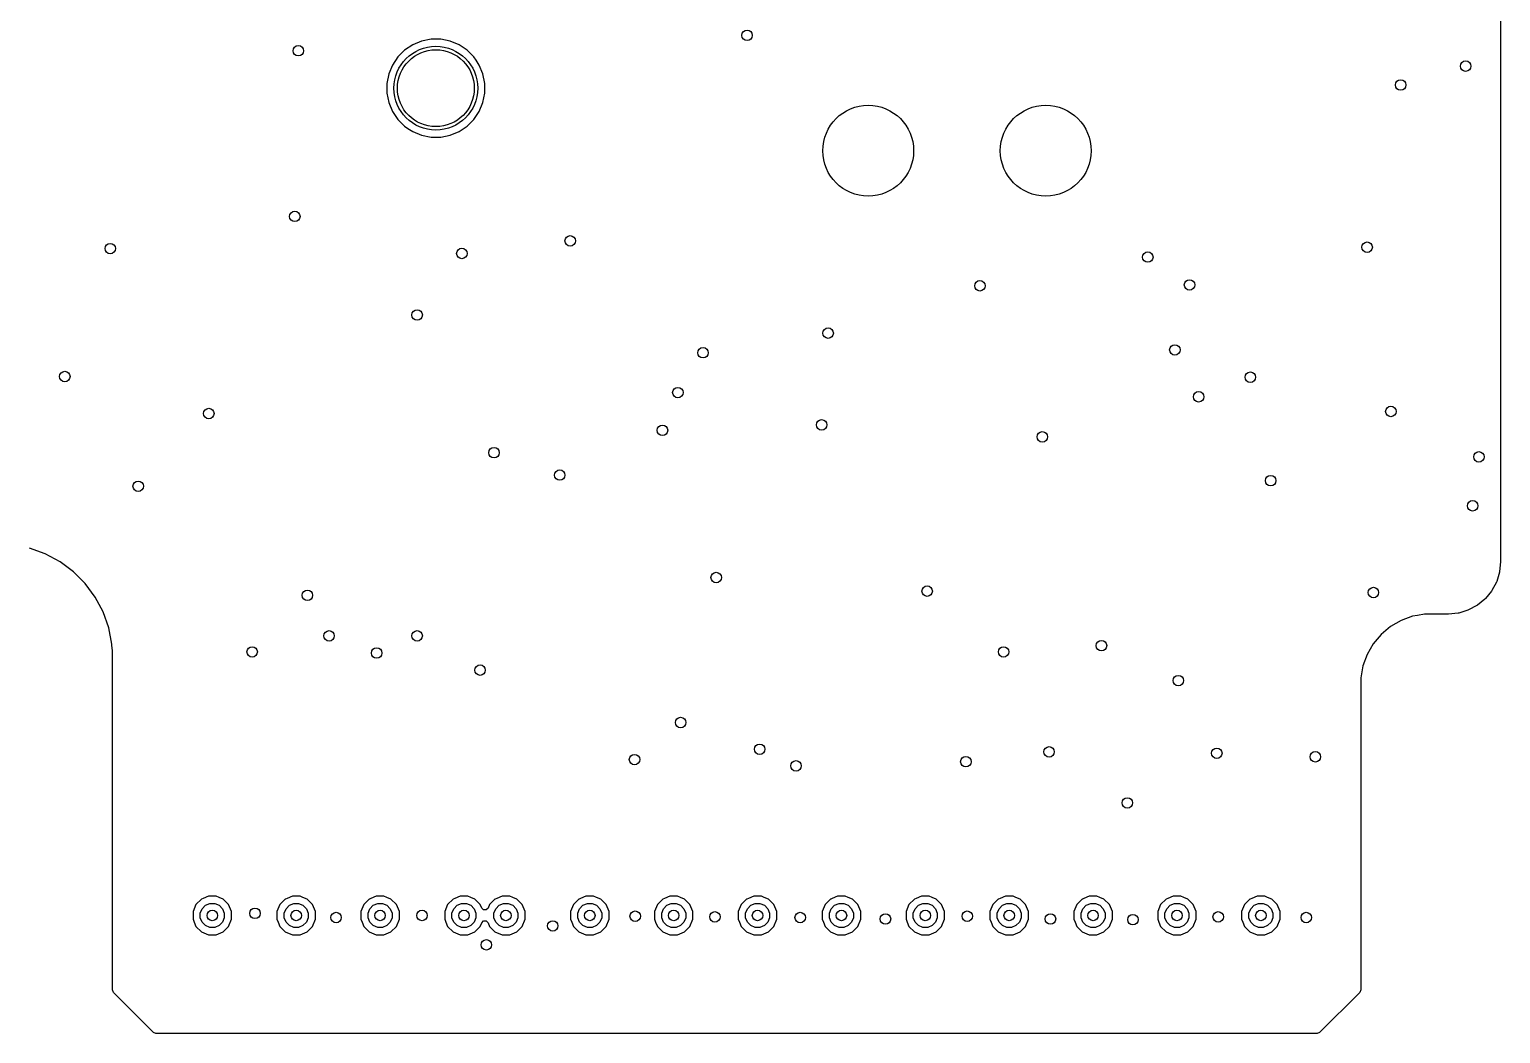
# Model space of a CAD drawing. Extents: x 114.9 to 199.6, y -137.1 to -76.7.
# Drawn here: x 178.53 to 199.58, y -137.15 to -122.78 of the extents above; entities that cross this region are included whole.
import ezdxf

# ---------------------------------------------------------------- set-up
doc = ezdxf.new("R2010")
doc.units = 0
doc.layers.add('BLACK', color=7, linetype='CONTINUOUS')

msp = doc.modelspace()

# ---------------------------------------------------------------- linework, layer by layer
at = {"layer": 'BLACK', "linetype": 'CONTINUOUS'}
for p, q in [((199.5795, -77.402406), (199.5795, -130.397593)), ((183.90146, -123.081883), (183.803883, -123.17946)), ((184.016192, -123.005223), (183.90146, -123.081883)), ((184.14367, -122.95242), (184.016192, -123.005223)), ((184.143681, -122.952417), (184.14367, -122.95242)), ((184.279001, -122.9255), (184.143681, -122.952417)), ((184.279007, -122.9255), (184.279001, -122.9255)), ((184.416993, -122.9255), (184.279007, -122.9255)), ((184.416998, -122.9255), (184.416993, -122.9255)), ((184.552318, -122.952417), (184.416998, -122.9255)), ((184.552329, -122.95242), (184.552318, -122.952417)), ((184.679807, -123.005223), (184.552329, -122.95242)), ((184.679808, -123.005223), (184.679807, -123.005223)), ((184.679811, -123.005225), (184.679808, -123.005223)), ((184.726074, -123.036137), (184.679811, -123.005225)), ((184.794539, -123.081883), (184.726074, -123.036137)), ((184.892116, -123.17946), (184.794539, -123.081883)), ((183.727223, -123.294192), (183.67442, -123.42167)), ((183.803883, -123.17946), (183.727223, -123.294192)), ((184.922613, -123.225102), (184.892116, -123.17946)), ((184.968775, -123.294189), (184.922613, -123.225102)), ((185.02158, -123.421672), (184.968775, -123.294189)), ((183.674417, -123.421681), (183.6475, -123.557001)), ((183.67442, -123.42167), (183.674417, -123.421681)), ((185.0485, -123.557007), (185.02158, -123.421672)), ((183.6475, -123.557001), (183.6475, -123.694998)), ((183.6475, -123.694998), (183.674417, -123.830318)), ((185.02158, -123.830328), (185.0485, -123.694993)), ((185.0485, -123.694993), (185.0485, -123.557007)), ((183.674417, -123.830318), (183.67442, -123.830328)), ((183.67442, -123.830328), (183.727225, -123.957811)), ((183.727225, -123.957811), (183.758137, -124.004074)), ((184.892114, -124.072542), (184.968775, -123.957811)), ((184.968775, -123.957811), (185.02158, -123.830328)), ((183.758137, -124.004074), (183.803883, -124.072539)), ((183.803883, -124.072539), (183.90146, -124.170116)), ((183.90146, -124.170116), (183.947102, -124.200613)), ((184.679811, -124.246775), (184.794542, -124.170114)), ((184.794542, -124.170114), (184.892114, -124.072542)), ((183.947102, -124.200613), (184.016189, -124.246775)), ((184.016189, -124.246775), (184.143672, -124.29958)), ((184.143672, -124.29958), (184.143678, -124.299581)), ((184.143678, -124.299581), (184.143681, -124.299582)), ((184.143681, -124.299582), (184.279001, -124.326499)), ((184.279001, -124.326499), (184.279007, -124.3265)), ((184.279007, -124.3265), (184.416993, -124.3265)), ((184.416993, -124.3265), (184.552328, -124.29958)), ((184.552328, -124.29958), (184.679811, -124.246775)), ((178.533512, -130.203775), (178.533506, -130.203773)), ((178.75956, -130.285234), (178.533512, -130.203775)), ((178.759564, -130.285236), (178.75956, -130.285234)), ((178.759569, -130.285238), (178.759564, -130.285236)), ((178.971209, -130.399028), (178.759569, -130.285238)), ((178.97121, -130.399029), (178.971209, -130.399028)), ((178.971212, -130.39903), (178.97121, -130.399029)), ((179.163843, -130.542678), (178.971212, -130.39903)), ((199.579264, -130.402396), (199.565571, -130.541417)), ((199.5795, -130.397593), (199.579264, -130.402396)), ((179.313154, -130.692826), (179.163843, -130.542678)), ((179.333274, -130.713059), (179.313154, -130.692826)), ((199.520173, -130.691076), (199.45546, -130.812144)), ((199.523849, -130.682201), (199.520173, -130.691076)), ((199.563697, -130.550838), (199.523849, -130.682201)), ((199.565571, -130.541417), (199.563697, -130.550838)), ((179.475843, -130.906487), (179.333274, -130.713059)), ((199.450124, -130.82013), (199.363038, -130.926245)), ((199.45546, -130.812144), (199.450124, -130.82013)), ((179.588449, -131.118759), (179.475843, -130.906487)), ((199.112201, -131.093849), (198.980838, -131.133697)), ((199.121076, -131.090173), (199.112201, -131.093849)), ((199.242144, -131.02546), (199.121076, -131.090173)), ((199.25013, -131.020124), (199.242144, -131.02546)), ((199.356245, -130.933038), (199.25013, -131.020124)), ((199.363038, -130.926245), (199.356245, -130.933038)), ((179.66865, -131.345271), (179.588449, -131.118759)), ((198.155548, -131.239778), (198.003945, -131.327307)), ((198.155556, -131.239774), (198.155548, -131.239778)), ((198.320057, -131.1799), (198.155556, -131.239774)), ((198.320061, -131.179899), (198.320057, -131.1799)), ((198.320062, -131.179899), (198.320061, -131.179899)), ((198.389316, -131.167687), (198.320062, -131.179899)), ((198.492467, -131.1495), (198.389316, -131.167687)), ((198.827593, -131.1495), (198.492467, -131.1495)), ((198.832396, -131.149264), (198.827593, -131.1495)), ((198.971417, -131.135571), (198.832396, -131.149264)), ((198.980838, -131.133697), (198.971417, -131.135571)), ((179.714706, -131.581107), (179.66865, -131.345271)), ((197.869835, -131.439838), (197.757312, -131.573939)), ((197.869838, -131.439835), (197.869835, -131.439838)), ((198.003939, -131.327312), (197.869838, -131.439835)), ((198.003945, -131.327307), (198.003939, -131.327312)), ((179.717817, -131.648584), (179.714706, -131.581107)), ((179.719889, -131.657871), (179.717817, -131.648584)), ((179.719557, -131.657938), (179.719889, -131.657871)), ((179.720498, -131.66267), (179.719557, -131.657938)), ((179.720499, -131.662672), (179.720498, -131.66267)), ((179.720499, -131.706825), (179.720499, -131.662672)), ((179.722245, -131.74525), (179.720499, -131.706825)), ((179.720499, -131.750822), (179.722245, -131.74525)), ((197.669774, -131.725556), (197.6099, -131.890057)), ((197.669778, -131.725548), (197.669774, -131.725556)), ((197.757307, -131.573945), (197.669778, -131.725548)), ((197.757312, -131.573939), (197.757307, -131.573945)), ((179.720499, -135.405198), (179.720499, -131.750822)), ((197.6099, -131.890057), (197.5795, -132.062467)), ((197.5795, -132.062467), (197.5795, -136.525943)), ((180.916444, -135.30394), (180.8745, -135.405198)), ((180.99394, -135.226444), (180.916444, -135.30394)), ((180.996574, -135.225353), (180.99394, -135.226444)), ((181.019013, -135.216058), (180.996574, -135.225353)), ((181.004493, -135.362775), (181.052775, -135.314493)), ((181.095198, -135.1845), (181.019013, -135.216058)), ((181.052775, -135.314493), (181.115859, -135.288363)), ((181.0952, -135.1845), (181.095198, -135.1845)), ((181.2048, -135.1845), (181.0952, -135.1845)), ((181.115859, -135.288363), (181.184141, -135.288363)), ((181.184141, -135.288363), (181.247225, -135.314493)), ((181.204801, -135.1845), (181.2048, -135.1845)), ((181.246744, -135.201874), (181.204801, -135.1845)), ((181.306058, -135.226443), (181.246744, -135.201874)), ((181.247225, -135.314493), (181.295507, -135.362775)), ((181.306059, -135.226444), (181.306058, -135.226443)), ((181.306061, -135.226445), (181.306059, -135.226444)), ((181.383555, -135.303939), (181.306061, -135.226445)), ((181.383555, -135.30394), (181.383555, -135.303939)), ((181.383557, -135.303942), (181.383555, -135.30394)), ((181.425499, -135.405198), (181.383557, -135.303942)), ((182.116444, -135.30394), (182.0745, -135.405198)), ((182.19394, -135.226444), (182.116444, -135.30394)), ((182.196574, -135.225353), (182.19394, -135.226444)), ((182.219013, -135.216058), (182.196574, -135.225353)), ((182.204493, -135.362775), (182.252775, -135.314493)), ((182.295198, -135.1845), (182.219013, -135.216058)), ((182.252775, -135.314493), (182.315859, -135.288363)), ((182.2952, -135.1845), (182.295198, -135.1845)), ((182.4048, -135.1845), (182.2952, -135.1845)), ((182.315859, -135.288363), (182.384141, -135.288363)), ((182.384141, -135.288363), (182.447225, -135.314493)), ((182.404801, -135.1845), (182.4048, -135.1845)), ((182.446744, -135.201874), (182.404801, -135.1845)), ((182.506058, -135.226443), (182.446744, -135.201874)), ((182.447225, -135.314493), (182.495507, -135.362775)), ((182.506059, -135.226444), (182.506058, -135.226443)), ((182.506061, -135.226445), (182.506059, -135.226444)), ((182.583555, -135.303939), (182.506061, -135.226445)), ((182.583555, -135.30394), (182.583555, -135.303939)), ((182.583557, -135.303942), (182.583555, -135.30394)), ((182.625499, -135.405198), (182.583557, -135.303942)), ((183.316444, -135.30394), (183.2745, -135.405198)), ((183.39394, -135.226444), (183.316444, -135.30394)), ((183.396574, -135.225353), (183.39394, -135.226444)), ((183.419013, -135.216058), (183.396574, -135.225353)), ((183.404493, -135.362775), (183.452775, -135.314493)), ((183.495198, -135.1845), (183.419013, -135.216058)), ((183.452775, -135.314493), (183.515859, -135.288363)), ((183.4952, -135.1845), (183.495198, -135.1845)), ((183.6048, -135.1845), (183.4952, -135.1845)), ((183.515859, -135.288363), (183.584141, -135.288363)), ((183.584141, -135.288363), (183.647225, -135.314493)), ((183.604801, -135.1845), (183.6048, -135.1845)), ((183.646744, -135.201874), (183.604801, -135.1845)), ((183.706058, -135.226443), (183.646744, -135.201874)), ((183.647225, -135.314493), (183.695507, -135.362775)), ((183.706059, -135.226444), (183.706058, -135.226443)), ((183.706061, -135.226445), (183.706059, -135.226444)), ((183.783555, -135.303939), (183.706061, -135.226445)), ((183.783555, -135.30394), (183.783555, -135.303939)), ((183.783557, -135.303942), (183.783555, -135.30394)), ((183.825499, -135.405198), (183.783557, -135.303942)), ((184.516444, -135.30394), (184.4745, -135.405198)), ((184.59394, -135.226444), (184.516444, -135.30394)), ((184.596574, -135.225353), (184.59394, -135.226444)), ((184.619013, -135.216058), (184.596574, -135.225353)), ((184.604493, -135.362775), (184.652775, -135.314493)), ((184.695198, -135.1845), (184.619013, -135.216058)), ((184.652775, -135.314493), (184.715859, -135.288363)), ((184.6952, -135.1845), (184.695198, -135.1845)), ((184.8048, -135.1845), (184.6952, -135.1845)), ((184.715859, -135.288363), (184.784141, -135.288363)), ((184.784141, -135.288363), (184.847225, -135.314493)), ((184.804801, -135.1845), (184.8048, -135.1845)), ((184.846744, -135.201874), (184.804801, -135.1845)), ((184.906058, -135.226443), (184.846744, -135.201874)), ((184.847225, -135.314493), (184.895507, -135.362775)), ((184.906059, -135.226444), (184.906058, -135.226443)), ((184.906061, -135.226445), (184.906059, -135.226444)), ((184.983556, -135.30394), (184.906061, -135.226445)), ((185.00473, -135.355057), (184.983556, -135.30394)), ((185.116443, -135.30394), (185.09527, -135.355057)), ((185.116445, -135.303939), (185.116443, -135.30394)), ((185.19394, -135.226444), (185.116445, -135.303939)), ((185.196574, -135.225353), (185.19394, -135.226444)), ((185.219013, -135.216058), (185.196574, -135.225353)), ((185.204493, -135.362775), (185.252775, -135.314493)), ((185.295198, -135.1845), (185.219013, -135.216058)), ((185.252775, -135.314493), (185.315859, -135.288363)), ((185.2952, -135.1845), (185.295198, -135.1845)), ((185.4048, -135.1845), (185.2952, -135.1845)), ((185.315859, -135.288363), (185.384141, -135.288363)), ((185.384141, -135.288363), (185.447225, -135.314493)), ((185.404801, -135.1845), (185.4048, -135.1845)), ((185.446744, -135.201874), (185.404801, -135.1845)), ((185.506058, -135.226443), (185.446744, -135.201874)), ((185.447225, -135.314493), (185.495507, -135.362775)), ((185.506059, -135.226444), (185.506058, -135.226443)), ((185.506061, -135.226445), (185.506059, -135.226444)), ((185.583555, -135.303939), (185.506061, -135.226445)), ((185.583555, -135.30394), (185.583555, -135.303939)), ((185.583557, -135.303942), (185.583555, -135.30394)), ((185.625499, -135.405198), (185.583557, -135.303942)), ((186.316444, -135.30394), (186.2745, -135.405198)), ((186.39394, -135.226444), (186.316444, -135.30394)), ((186.396574, -135.225353), (186.39394, -135.226444)), ((186.419013, -135.216058), (186.396574, -135.225353)), ((186.404493, -135.362775), (186.452775, -135.314493)), ((186.495198, -135.1845), (186.419013, -135.216058)), ((186.452775, -135.314493), (186.515859, -135.288363)), ((186.4952, -135.1845), (186.495198, -135.1845)), ((186.6048, -135.1845), (186.4952, -135.1845)), ((186.515859, -135.288363), (186.584141, -135.288363)), ((186.584141, -135.288363), (186.647225, -135.314493)), ((186.604801, -135.1845), (186.6048, -135.1845)), ((186.646744, -135.201874), (186.604801, -135.1845)), ((186.706058, -135.226443), (186.646744, -135.201874)), ((186.647225, -135.314493), (186.695507, -135.362775)), ((186.706059, -135.226444), (186.706058, -135.226443)), ((186.706061, -135.226445), (186.706059, -135.226444)), ((186.783555, -135.303939), (186.706061, -135.226445)), ((186.783555, -135.30394), (186.783555, -135.303939)), ((186.783557, -135.303942), (186.783555, -135.30394)), ((186.825499, -135.405198), (186.783557, -135.303942)), ((187.516444, -135.30394), (187.4745, -135.405198)), ((187.59394, -135.226444), (187.516444, -135.30394)), ((187.596574, -135.225353), (187.59394, -135.226444)), ((187.619013, -135.216058), (187.596574, -135.225353)), ((187.604493, -135.362775), (187.652775, -135.314493)), ((187.695198, -135.1845), (187.619013, -135.216058)), ((187.652775, -135.314493), (187.715859, -135.288363)), ((187.6952, -135.1845), (187.695198, -135.1845)), ((187.8048, -135.1845), (187.6952, -135.1845)), ((187.715859, -135.288363), (187.784141, -135.288363)), ((187.784141, -135.288363), (187.847225, -135.314493)), ((187.804801, -135.1845), (187.8048, -135.1845)), ((187.846744, -135.201874), (187.804801, -135.1845)), ((187.906058, -135.226443), (187.846744, -135.201874)), ((187.847225, -135.314493), (187.895507, -135.362775)), ((187.906059, -135.226444), (187.906058, -135.226443)), ((187.906061, -135.226445), (187.906059, -135.226444)), ((187.983555, -135.303939), (187.906061, -135.226445)), ((187.983555, -135.30394), (187.983555, -135.303939)), ((187.983557, -135.303942), (187.983555, -135.30394)), ((188.025499, -135.405198), (187.983557, -135.303942)), ((188.716444, -135.30394), (188.6745, -135.405198)), ((188.79394, -135.226444), (188.716444, -135.30394)), ((188.796574, -135.225353), (188.79394, -135.226444)), ((188.819013, -135.216058), (188.796574, -135.225353)), ((188.804493, -135.362775), (188.852775, -135.314493)), ((188.895198, -135.1845), (188.819013, -135.216058)), ((188.852775, -135.314493), (188.915859, -135.288363)), ((188.8952, -135.1845), (188.895198, -135.1845)), ((189.0048, -135.1845), (188.8952, -135.1845)), ((188.915859, -135.288363), (188.984141, -135.288363)), ((188.984141, -135.288363), (189.047225, -135.314493)), ((189.004801, -135.1845), (189.0048, -135.1845)), ((189.046744, -135.201874), (189.004801, -135.1845)), ((189.106058, -135.226443), (189.046744, -135.201874)), ((189.047225, -135.314493), (189.095507, -135.362775)), ((189.106059, -135.226444), (189.106058, -135.226443)), ((189.106061, -135.226445), (189.106059, -135.226444)), ((189.183555, -135.303939), (189.106061, -135.226445)), ((189.183555, -135.30394), (189.183555, -135.303939)), ((189.183557, -135.303942), (189.183555, -135.30394)), ((189.225499, -135.405198), (189.183557, -135.303942)), ((189.916444, -135.30394), (189.8745, -135.405198)), ((189.99394, -135.226444), (189.916444, -135.30394)), ((189.996574, -135.225353), (189.99394, -135.226444)), ((190.019013, -135.216058), (189.996574, -135.225353)), ((190.004493, -135.362775), (190.052775, -135.314493)), ((190.095198, -135.1845), (190.019013, -135.216058)), ((190.052775, -135.314493), (190.115859, -135.288363)), ((190.0952, -135.1845), (190.095198, -135.1845)), ((190.2048, -135.1845), (190.0952, -135.1845)), ((190.115859, -135.288363), (190.184141, -135.288363)), ((190.184141, -135.288363), (190.247225, -135.314493)), ((190.204801, -135.1845), (190.2048, -135.1845)), ((190.246744, -135.201874), (190.204801, -135.1845)), ((190.306058, -135.226443), (190.246744, -135.201874)), ((190.247225, -135.314493), (190.295507, -135.362775)), ((190.306059, -135.226444), (190.306058, -135.226443)), ((190.306061, -135.226445), (190.306059, -135.226444)), ((190.383555, -135.303939), (190.306061, -135.226445)), ((190.383555, -135.30394), (190.383555, -135.303939)), ((190.383557, -135.303942), (190.383555, -135.30394)), ((190.425499, -135.405198), (190.383557, -135.303942)), ((191.116444, -135.30394), (191.0745, -135.405198)), ((191.19394, -135.226444), (191.116444, -135.30394)), ((191.196574, -135.225353), (191.19394, -135.226444)), ((191.219013, -135.216058), (191.196574, -135.225353)), ((191.204493, -135.362775), (191.252775, -135.314493)), ((191.295198, -135.1845), (191.219013, -135.216058)), ((191.252775, -135.314493), (191.315859, -135.288363)), ((191.2952, -135.1845), (191.295198, -135.1845)), ((191.4048, -135.1845), (191.2952, -135.1845)), ((191.315859, -135.288363), (191.384141, -135.288363)), ((191.384141, -135.288363), (191.447225, -135.314493)), ((191.404801, -135.1845), (191.4048, -135.1845)), ((191.446744, -135.201874), (191.404801, -135.1845)), ((191.506058, -135.226443), (191.446744, -135.201874)), ((191.447225, -135.314493), (191.495507, -135.362775)), ((191.506059, -135.226444), (191.506058, -135.226443)), ((191.506061, -135.226445), (191.506059, -135.226444)), ((191.583555, -135.303939), (191.506061, -135.226445)), ((191.583555, -135.30394), (191.583555, -135.303939)), ((191.583557, -135.303942), (191.583555, -135.30394)), ((191.625499, -135.405198), (191.583557, -135.303942)), ((192.316444, -135.30394), (192.2745, -135.405198)), ((192.39394, -135.226444), (192.316444, -135.30394)), ((192.396574, -135.225353), (192.39394, -135.226444)), ((192.419013, -135.216058), (192.396574, -135.225353)), ((192.404493, -135.362775), (192.452775, -135.314493)), ((192.495198, -135.1845), (192.419013, -135.216058)), ((192.452775, -135.314493), (192.515859, -135.288363)), ((192.4952, -135.1845), (192.495198, -135.1845)), ((192.6048, -135.1845), (192.4952, -135.1845)), ((192.515859, -135.288363), (192.584141, -135.288363)), ((192.584141, -135.288363), (192.647225, -135.314493)), ((192.604801, -135.1845), (192.6048, -135.1845)), ((192.646744, -135.201874), (192.604801, -135.1845)), ((192.706058, -135.226443), (192.646744, -135.201874)), ((192.647225, -135.314493), (192.695507, -135.362775)), ((192.706059, -135.226444), (192.706058, -135.226443)), ((192.706061, -135.226445), (192.706059, -135.226444)), ((192.783555, -135.303939), (192.706061, -135.226445)), ((192.783555, -135.30394), (192.783555, -135.303939)), ((192.783557, -135.303942), (192.783555, -135.30394)), ((192.825499, -135.405198), (192.783557, -135.303942)), ((193.516444, -135.30394), (193.4745, -135.405198)), ((193.59394, -135.226444), (193.516444, -135.30394)), ((193.596574, -135.225353), (193.59394, -135.226444)), ((193.619013, -135.216058), (193.596574, -135.225353)), ((193.604493, -135.362775), (193.652775, -135.314493)), ((193.695198, -135.1845), (193.619013, -135.216058)), ((193.652775, -135.314493), (193.715859, -135.288363)), ((193.6952, -135.1845), (193.695198, -135.1845)), ((193.8048, -135.1845), (193.6952, -135.1845)), ((193.715859, -135.288363), (193.784141, -135.288363)), ((193.784141, -135.288363), (193.847225, -135.314493)), ((193.804801, -135.1845), (193.8048, -135.1845)), ((193.846744, -135.201874), (193.804801, -135.1845)), ((193.906058, -135.226443), (193.846744, -135.201874)), ((193.847225, -135.314493), (193.895507, -135.362775)), ((193.906059, -135.226444), (193.906058, -135.226443)), ((193.906061, -135.226445), (193.906059, -135.226444)), ((193.983555, -135.303939), (193.906061, -135.226445)), ((193.983555, -135.30394), (193.983555, -135.303939)), ((193.983557, -135.303942), (193.983555, -135.30394)), ((194.025499, -135.405198), (193.983557, -135.303942)), ((194.716444, -135.30394), (194.6745, -135.405198)), ((194.79394, -135.226444), (194.716444, -135.30394)), ((194.796574, -135.225353), (194.79394, -135.226444)), ((194.819013, -135.216058), (194.796574, -135.225353)), ((194.804493, -135.362775), (194.852775, -135.314493)), ((194.895198, -135.1845), (194.819013, -135.216058)), ((194.852775, -135.314493), (194.915859, -135.288363)), ((194.8952, -135.1845), (194.895198, -135.1845)), ((195.0048, -135.1845), (194.8952, -135.1845)), ((194.915859, -135.288363), (194.984141, -135.288363)), ((194.984141, -135.288363), (195.047225, -135.314493)), ((195.004801, -135.1845), (195.0048, -135.1845)), ((195.046744, -135.201874), (195.004801, -135.1845)), ((195.106058, -135.226443), (195.046744, -135.201874)), ((195.047225, -135.314493), (195.095507, -135.362775)), ((195.106059, -135.226444), (195.106058, -135.226443)), ((195.106061, -135.226445), (195.106059, -135.226444)), ((195.183555, -135.303939), (195.106061, -135.226445)), ((195.183555, -135.30394), (195.183555, -135.303939)), ((195.183557, -135.303942), (195.183555, -135.30394)), ((195.225499, -135.405198), (195.183557, -135.303942)), ((195.916444, -135.30394), (195.8745, -135.405198)), ((195.99394, -135.226444), (195.916444, -135.30394)), ((195.996574, -135.225353), (195.99394, -135.226444)), ((196.019013, -135.216058), (195.996574, -135.225353)), ((196.004493, -135.362775), (196.052775, -135.314493)), ((196.095198, -135.1845), (196.019013, -135.216058)), ((196.052775, -135.314493), (196.115859, -135.288363)), ((196.0952, -135.1845), (196.095198, -135.1845)), ((196.2048, -135.1845), (196.0952, -135.1845)), ((196.115859, -135.288363), (196.184141, -135.288363)), ((196.184141, -135.288363), (196.247225, -135.314493)), ((196.204801, -135.1845), (196.2048, -135.1845)), ((196.246744, -135.201874), (196.204801, -135.1845)), ((196.306058, -135.226443), (196.246744, -135.201874)), ((196.247225, -135.314493), (196.295507, -135.362775)), ((196.306059, -135.226444), (196.306058, -135.226443)), ((196.306061, -135.226445), (196.306059, -135.226444)), ((196.383555, -135.303939), (196.306061, -135.226445)), ((196.383555, -135.30394), (196.383555, -135.303939)), ((196.383557, -135.303942), (196.383555, -135.30394)), ((196.4255, -135.4052), (196.383557, -135.303942)), ((179.720499, -136.525942), (179.720499, -135.405198)), ((180.8745, -135.405198), (180.8745, -135.514801)), ((180.8745, -135.514801), (180.891874, -135.556744)), ((180.978363, -135.425859), (181.004493, -135.362775)), ((180.978363, -135.494141), (180.978363, -135.425859)), ((181.004493, -135.557225), (180.978363, -135.494141)), ((181.295507, -135.362775), (181.321637, -135.425859)), ((181.321637, -135.494141), (181.295507, -135.557225)), ((181.321637, -135.425859), (181.321637, -135.494141)), ((181.383557, -135.616058), (181.4255, -135.5148)), ((181.4255, -135.4052), (181.425499, -135.405198)), ((181.4255, -135.5148), (181.4255, -135.4052)), ((182.0745, -135.405198), (182.0745, -135.514801)), ((182.0745, -135.514801), (182.091874, -135.556744)), ((182.178363, -135.425859), (182.204493, -135.362775)), ((182.178363, -135.494141), (182.178363, -135.425859)), ((182.204493, -135.557225), (182.178363, -135.494141)), ((182.495507, -135.362775), (182.521637, -135.425859)), ((182.521637, -135.494141), (182.495507, -135.557225)), ((182.521637, -135.425859), (182.521637, -135.494141)), ((182.583557, -135.616058), (182.6255, -135.5148)), ((182.6255, -135.4052), (182.625499, -135.405198)), ((182.6255, -135.5148), (182.6255, -135.4052)), ((183.2745, -135.405198), (183.2745, -135.514801)), ((183.2745, -135.514801), (183.291874, -135.556744)), ((183.378363, -135.425859), (183.404493, -135.362775)), ((183.378363, -135.494141), (183.378363, -135.425859)), ((183.404493, -135.557225), (183.378363, -135.494141)), ((183.695507, -135.362775), (183.721637, -135.425859)), ((183.721637, -135.494141), (183.695507, -135.557225)), ((183.721637, -135.425859), (183.721637, -135.494141)), ((183.783557, -135.616058), (183.8255, -135.5148)), ((183.8255, -135.4052), (183.825499, -135.405198)), ((183.8255, -135.5148), (183.8255, -135.4052)), ((184.4745, -135.405198), (184.4745, -135.514801)), ((184.4745, -135.514801), (184.491874, -135.556744)), ((184.578363, -135.425859), (184.604493, -135.362775)), ((184.578363, -135.494141), (184.578363, -135.425859)), ((184.604493, -135.557225), (184.578363, -135.494141)), ((184.895507, -135.362775), (184.921637, -135.425859)), ((184.921637, -135.494141), (184.895507, -135.557225)), ((184.921637, -135.425859), (184.921637, -135.494141)), ((185.031248, -135.381575), (185.00473, -135.355057)), ((185.068751, -135.381575), (185.031248, -135.381575)), ((185.09527, -135.355057), (185.068751, -135.381575)), ((185.178363, -135.425859), (185.204493, -135.362775)), ((185.178363, -135.494141), (185.178363, -135.425859)), ((185.204493, -135.557225), (185.178363, -135.494141)), ((185.495507, -135.362775), (185.521637, -135.425859)), ((185.521637, -135.494141), (185.495507, -135.557225)), ((185.521637, -135.425859), (185.521637, -135.494141)), ((185.583557, -135.616058), (185.6255, -135.5148)), ((185.6255, -135.4052), (185.625499, -135.405198)), ((185.6255, -135.5148), (185.6255, -135.4052)), ((186.2745, -135.405198), (186.2745, -135.514801)), ((186.2745, -135.514801), (186.291874, -135.556744)), ((186.378363, -135.425859), (186.404493, -135.362775)), ((186.378363, -135.494141), (186.378363, -135.425859)), ((186.404493, -135.557225), (186.378363, -135.494141)), ((186.695507, -135.362775), (186.721637, -135.425859)), ((186.721637, -135.494141), (186.695507, -135.557225)), ((186.721637, -135.425859), (186.721637, -135.494141)), ((186.783557, -135.616058), (186.8255, -135.5148)), ((186.8255, -135.4052), (186.825499, -135.405198)), ((186.8255, -135.5148), (186.8255, -135.4052)), ((187.4745, -135.405198), (187.4745, -135.514801)), ((187.4745, -135.514801), (187.491874, -135.556744)), ((187.578363, -135.425859), (187.604493, -135.362775)), ((187.578363, -135.494141), (187.578363, -135.425859)), ((187.604493, -135.557225), (187.578363, -135.494141)), ((187.895507, -135.362775), (187.921637, -135.425859)), ((187.921637, -135.494141), (187.895507, -135.557225)), ((187.921637, -135.425859), (187.921637, -135.494141)), ((187.983557, -135.616058), (188.0255, -135.5148)), ((188.0255, -135.4052), (188.025499, -135.405198)), ((188.0255, -135.5148), (188.0255, -135.4052)), ((188.6745, -135.405198), (188.6745, -135.514801)), ((188.6745, -135.514801), (188.691874, -135.556744)), ((188.778363, -135.425859), (188.804493, -135.362775)), ((188.778363, -135.494141), (188.778363, -135.425859)), ((188.804493, -135.557225), (188.778363, -135.494141)), ((189.095507, -135.362775), (189.121637, -135.425859)), ((189.121637, -135.494141), (189.095507, -135.557225)), ((189.121637, -135.425859), (189.121637, -135.494141)), ((189.183557, -135.616058), (189.2255, -135.5148)), ((189.2255, -135.4052), (189.225499, -135.405198)), ((189.2255, -135.5148), (189.2255, -135.4052)), ((189.8745, -135.405198), (189.8745, -135.514801)), ((189.8745, -135.514801), (189.891874, -135.556744)), ((189.978363, -135.425859), (190.004493, -135.362775)), ((189.978363, -135.494141), (189.978363, -135.425859)), ((190.004493, -135.557225), (189.978363, -135.494141)), ((190.295507, -135.362775), (190.321637, -135.425859)), ((190.321637, -135.494141), (190.295507, -135.557225)), ((190.321637, -135.425859), (190.321637, -135.494141)), ((190.383557, -135.616058), (190.4255, -135.5148)), ((190.4255, -135.4052), (190.425499, -135.405198)), ((190.4255, -135.5148), (190.4255, -135.4052)), ((191.0745, -135.405198), (191.0745, -135.514801)), ((191.0745, -135.514801), (191.091874, -135.556744)), ((191.178363, -135.425859), (191.204493, -135.362775)), ((191.178363, -135.494141), (191.178363, -135.425859)), ((191.204493, -135.557225), (191.178363, -135.494141)), ((191.495507, -135.362775), (191.521637, -135.425859)), ((191.521637, -135.494141), (191.495507, -135.557225)), ((191.521637, -135.425859), (191.521637, -135.494141)), ((191.583557, -135.616058), (191.6255, -135.5148)), ((191.6255, -135.4052), (191.625499, -135.405198)), ((191.6255, -135.5148), (191.6255, -135.4052)), ((192.2745, -135.405198), (192.2745, -135.514801)), ((192.2745, -135.514801), (192.291874, -135.556744)), ((192.378363, -135.425859), (192.404493, -135.362775)), ((192.378363, -135.494141), (192.378363, -135.425859)), ((192.404493, -135.557225), (192.378363, -135.494141)), ((192.695507, -135.362775), (192.721637, -135.425859)), ((192.721637, -135.494141), (192.695507, -135.557225)), ((192.721637, -135.425859), (192.721637, -135.494141)), ((192.783557, -135.616058), (192.8255, -135.5148)), ((192.8255, -135.4052), (192.825499, -135.405198)), ((192.8255, -135.5148), (192.8255, -135.4052)), ((193.4745, -135.405198), (193.4745, -135.514801)), ((193.4745, -135.514801), (193.491874, -135.556744)), ((193.578363, -135.425859), (193.604493, -135.362775)), ((193.578363, -135.494141), (193.578363, -135.425859)), ((193.604493, -135.557225), (193.578363, -135.494141)), ((193.895507, -135.362775), (193.921637, -135.425859)), ((193.921637, -135.494141), (193.895507, -135.557225)), ((193.921637, -135.425859), (193.921637, -135.494141)), ((193.983557, -135.616058), (194.0255, -135.5148)), ((194.0255, -135.4052), (194.025499, -135.405198)), ((194.0255, -135.5148), (194.0255, -135.4052)), ((194.6745, -135.405198), (194.6745, -135.514801)), ((194.6745, -135.514801), (194.691874, -135.556744)), ((194.778363, -135.425859), (194.804493, -135.362775)), ((194.778363, -135.494141), (194.778363, -135.425859)), ((194.804493, -135.557225), (194.778363, -135.494141)), ((195.095507, -135.362775), (195.121637, -135.425859)), ((195.121637, -135.494141), (195.095507, -135.557225)), ((195.121637, -135.425859), (195.121637, -135.494141)), ((195.183557, -135.616058), (195.2255, -135.5148)), ((195.2255, -135.4052), (195.225499, -135.405198)), ((195.2255, -135.5148), (195.2255, -135.4052)), ((195.8745, -135.405198), (195.8745, -135.514801)), ((195.8745, -135.514801), (195.891874, -135.556744)), ((195.978363, -135.425859), (196.004493, -135.362775)), ((195.978363, -135.494141), (195.978363, -135.425859)), ((196.004493, -135.557225), (195.978363, -135.494141)), ((196.295507, -135.362775), (196.321637, -135.425859)), ((196.321637, -135.494141), (196.295507, -135.557225)), ((196.321637, -135.425859), (196.321637, -135.494141)), ((196.383557, -135.616058), (196.4255, -135.5148)), ((196.4255, -135.5148), (196.4255, -135.4052)), ((180.891874, -135.556744), (180.916443, -135.616058)), ((180.916443, -135.616058), (180.916444, -135.616059)), ((180.916444, -135.616059), (180.916445, -135.616061)), ((180.916445, -135.616061), (180.993939, -135.693555)), ((180.993939, -135.693555), (180.99394, -135.693555)), ((180.99394, -135.693555), (180.993942, -135.693557)), ((180.993942, -135.693557), (181.0952, -135.7355)), ((181.052775, -135.605507), (181.004493, -135.557225)), ((181.115859, -135.631637), (181.052775, -135.605507)), ((181.0952, -135.7355), (181.095202, -135.7355)), ((181.095202, -135.7355), (181.204798, -135.7355)), ((181.184141, -135.631637), (181.115859, -135.631637)), ((181.247225, -135.605507), (181.184141, -135.631637)), ((181.204798, -135.7355), (181.2048, -135.7355)), ((181.2048, -135.7355), (181.306058, -135.693557)), ((181.295507, -135.557225), (181.247225, -135.605507)), ((181.306058, -135.693557), (181.30606, -135.693555)), ((181.30606, -135.693555), (181.306061, -135.693555)), ((181.306061, -135.693555), (181.383555, -135.616061)), ((181.383555, -135.61606), (181.383557, -135.616058)), ((181.383555, -135.616061), (181.383555, -135.61606)), ((182.091874, -135.556744), (182.116443, -135.616058)), ((182.116443, -135.616058), (182.116444, -135.616059)), ((182.116444, -135.616059), (182.116445, -135.616061)), ((182.116445, -135.616061), (182.193939, -135.693555)), ((182.193939, -135.693555), (182.19394, -135.693555)), ((182.19394, -135.693555), (182.193942, -135.693557)), ((182.193942, -135.693557), (182.2952, -135.7355)), ((182.252775, -135.605507), (182.204493, -135.557225)), ((182.315859, -135.631637), (182.252775, -135.605507)), ((182.2952, -135.7355), (182.295202, -135.7355)), ((182.295202, -135.7355), (182.404798, -135.7355)), ((182.384141, -135.631637), (182.315859, -135.631637)), ((182.447225, -135.605507), (182.384141, -135.631637)), ((182.404798, -135.7355), (182.4048, -135.7355)), ((182.4048, -135.7355), (182.506058, -135.693557)), ((182.495507, -135.557225), (182.447225, -135.605507)), ((182.506058, -135.693557), (182.50606, -135.693555)), ((182.50606, -135.693555), (182.506061, -135.693555)), ((182.506061, -135.693555), (182.583555, -135.616061)), ((182.583555, -135.61606), (182.583557, -135.616058)), ((182.583555, -135.616061), (182.583555, -135.61606)), ((183.291874, -135.556744), (183.316443, -135.616058)), ((183.316443, -135.616058), (183.316444, -135.616059)), ((183.316444, -135.616059), (183.316445, -135.616061)), ((183.316445, -135.616061), (183.393939, -135.693555)), ((183.393939, -135.693555), (183.39394, -135.693555)), ((183.39394, -135.693555), (183.393942, -135.693557)), ((183.393942, -135.693557), (183.4952, -135.7355)), ((183.452775, -135.605507), (183.404493, -135.557225)), ((183.515859, -135.631637), (183.452775, -135.605507)), ((183.4952, -135.7355), (183.495202, -135.7355)), ((183.495202, -135.7355), (183.604798, -135.7355)), ((183.584141, -135.631637), (183.515859, -135.631637)), ((183.647225, -135.605507), (183.584141, -135.631637)), ((183.604798, -135.7355), (183.6048, -135.7355)), ((183.6048, -135.7355), (183.706058, -135.693557)), ((183.695507, -135.557225), (183.647225, -135.605507)), ((183.706058, -135.693557), (183.70606, -135.693555)), ((183.70606, -135.693555), (183.706061, -135.693555)), ((183.706061, -135.693555), (183.783555, -135.616061)), ((183.783555, -135.61606), (183.783557, -135.616058)), ((183.783555, -135.616061), (183.783555, -135.61606)), ((184.491874, -135.556744), (184.516443, -135.616058)), ((184.516443, -135.616058), (184.516444, -135.616059)), ((184.516444, -135.616059), (184.516445, -135.616061)), ((184.516445, -135.616061), (184.593939, -135.693555)), ((184.593939, -135.693555), (184.59394, -135.693555)), ((184.59394, -135.693555), (184.593942, -135.693557)), ((184.593942, -135.693557), (184.6952, -135.7355)), ((184.652775, -135.605507), (184.604493, -135.557225)), ((184.715859, -135.631637), (184.652775, -135.605507)), ((184.6952, -135.7355), (184.695202, -135.7355)), ((184.695202, -135.7355), (184.804798, -135.7355)), ((184.784141, -135.631637), (184.715859, -135.631637)), ((184.847225, -135.605507), (184.784141, -135.631637)), ((184.804798, -135.7355), (184.8048, -135.7355)), ((184.8048, -135.7355), (184.906058, -135.693557)), ((184.895507, -135.557225), (184.847225, -135.605507)), ((184.906058, -135.693557), (184.90606, -135.693555)), ((184.90606, -135.693555), (184.906061, -135.693555)), ((184.906061, -135.693555), (184.983555, -135.616061)), ((184.983555, -135.61606), (184.983557, -135.616058)), ((184.983555, -135.616061), (184.983555, -135.61606)), ((184.983557, -135.616058), (185.00473, -135.564941)), ((185.00473, -135.564941), (185.031249, -135.538424)), ((185.031249, -135.538424), (185.068752, -135.538424)), ((185.068752, -135.538424), (185.095269, -135.564941)), ((185.095269, -135.564941), (185.116443, -135.616058)), ((185.116443, -135.616058), (185.116444, -135.616059)), ((185.116444, -135.616059), (185.116445, -135.616061)), ((185.116445, -135.616061), (185.193939, -135.693555)), ((185.193939, -135.693555), (185.19394, -135.693555)), ((185.19394, -135.693555), (185.193942, -135.693557)), ((185.193942, -135.693557), (185.2952, -135.7355)), ((185.252775, -135.605507), (185.204493, -135.557225)), ((185.315859, -135.631637), (185.252775, -135.605507)), ((185.2952, -135.7355), (185.295202, -135.7355)), ((185.295202, -135.7355), (185.404798, -135.7355)), ((185.384141, -135.631637), (185.315859, -135.631637)), ((185.447225, -135.605507), (185.384141, -135.631637)), ((185.404798, -135.7355), (185.4048, -135.7355)), ((185.4048, -135.7355), (185.506058, -135.693557)), ((185.495507, -135.557225), (185.447225, -135.605507)), ((185.506058, -135.693557), (185.50606, -135.693555)), ((185.50606, -135.693555), (185.506061, -135.693555)), ((185.506061, -135.693555), (185.583555, -135.616061)), ((185.583555, -135.61606), (185.583557, -135.616058)), ((185.583555, -135.616061), (185.583555, -135.61606)), ((186.291874, -135.556744), (186.316443, -135.616058)), ((186.316443, -135.616058), (186.316444, -135.616059)), ((186.316444, -135.616059), (186.316445, -135.616061)), ((186.316445, -135.616061), (186.393939, -135.693555)), ((186.393939, -135.693555), (186.39394, -135.693555)), ((186.39394, -135.693555), (186.393942, -135.693557)), ((186.393942, -135.693557), (186.4952, -135.7355)), ((186.452775, -135.605507), (186.404493, -135.557225)), ((186.515859, -135.631637), (186.452775, -135.605507)), ((186.4952, -135.7355), (186.495202, -135.7355)), ((186.495202, -135.7355), (186.604798, -135.7355)), ((186.584141, -135.631637), (186.515859, -135.631637)), ((186.647225, -135.605507), (186.584141, -135.631637)), ((186.604798, -135.7355), (186.6048, -135.7355)), ((186.6048, -135.7355), (186.706058, -135.693557)), ((186.695507, -135.557225), (186.647225, -135.605507)), ((186.706058, -135.693557), (186.70606, -135.693555)), ((186.70606, -135.693555), (186.706061, -135.693555)), ((186.706061, -135.693555), (186.783555, -135.616061)), ((186.783555, -135.61606), (186.783557, -135.616058)), ((186.783555, -135.616061), (186.783555, -135.61606)), ((187.491874, -135.556744), (187.516443, -135.616058)), ((187.516443, -135.616058), (187.516444, -135.616059)), ((187.516444, -135.616059), (187.516445, -135.616061)), ((187.516445, -135.616061), (187.593939, -135.693555)), ((187.593939, -135.693555), (187.59394, -135.693555)), ((187.59394, -135.693555), (187.593942, -135.693557)), ((187.593942, -135.693557), (187.6952, -135.7355)), ((187.652775, -135.605507), (187.604493, -135.557225)), ((187.715859, -135.631637), (187.652775, -135.605507)), ((187.6952, -135.7355), (187.695202, -135.7355)), ((187.695202, -135.7355), (187.804798, -135.7355)), ((187.784141, -135.631637), (187.715859, -135.631637)), ((187.847225, -135.605507), (187.784141, -135.631637)), ((187.804798, -135.7355), (187.8048, -135.7355)), ((187.8048, -135.7355), (187.906058, -135.693557)), ((187.895507, -135.557225), (187.847225, -135.605507)), ((187.906058, -135.693557), (187.90606, -135.693555)), ((187.90606, -135.693555), (187.906061, -135.693555)), ((187.906061, -135.693555), (187.983555, -135.616061)), ((187.983555, -135.61606), (187.983557, -135.616058)), ((187.983555, -135.616061), (187.983555, -135.61606)), ((188.691874, -135.556744), (188.716443, -135.616058)), ((188.716443, -135.616058), (188.716444, -135.616059)), ((188.716444, -135.616059), (188.716445, -135.616061)), ((188.716445, -135.616061), (188.793939, -135.693555)), ((188.793939, -135.693555), (188.79394, -135.693555)), ((188.79394, -135.693555), (188.793942, -135.693557)), ((188.793942, -135.693557), (188.8952, -135.7355)), ((188.852775, -135.605507), (188.804493, -135.557225)), ((188.915859, -135.631637), (188.852775, -135.605507)), ((188.8952, -135.7355), (188.895202, -135.7355)), ((188.895202, -135.7355), (189.004798, -135.7355)), ((188.984141, -135.631637), (188.915859, -135.631637)), ((189.047225, -135.605507), (188.984141, -135.631637)), ((189.004798, -135.7355), (189.0048, -135.7355)), ((189.0048, -135.7355), (189.106058, -135.693557)), ((189.095507, -135.557225), (189.047225, -135.605507)), ((189.106058, -135.693557), (189.10606, -135.693555)), ((189.10606, -135.693555), (189.106061, -135.693555)), ((189.106061, -135.693555), (189.183555, -135.616061)), ((189.183555, -135.61606), (189.183557, -135.616058)), ((189.183555, -135.616061), (189.183555, -135.61606)), ((189.891874, -135.556744), (189.916443, -135.616058)), ((189.916443, -135.616058), (189.916444, -135.616059)), ((189.916444, -135.616059), (189.916445, -135.616061)), ((189.916445, -135.616061), (189.993939, -135.693555)), ((189.993939, -135.693555), (189.99394, -135.693555)), ((189.99394, -135.693555), (189.993942, -135.693557)), ((189.993942, -135.693557), (190.0952, -135.7355)), ((190.052775, -135.605507), (190.004493, -135.557225)), ((190.115859, -135.631637), (190.052775, -135.605507)), ((190.0952, -135.7355), (190.095202, -135.7355)), ((190.095202, -135.7355), (190.204798, -135.7355)), ((190.184141, -135.631637), (190.115859, -135.631637)), ((190.247225, -135.605507), (190.184141, -135.631637)), ((190.204798, -135.7355), (190.2048, -135.7355)), ((190.2048, -135.7355), (190.306058, -135.693557)), ((190.295507, -135.557225), (190.247225, -135.605507)), ((190.306058, -135.693557), (190.30606, -135.693555)), ((190.30606, -135.693555), (190.306061, -135.693555)), ((190.306061, -135.693555), (190.383555, -135.616061)), ((190.383555, -135.61606), (190.383557, -135.616058)), ((190.383555, -135.616061), (190.383555, -135.61606)), ((191.091874, -135.556744), (191.116443, -135.616058)), ((191.116443, -135.616058), (191.116444, -135.616059)), ((191.116444, -135.616059), (191.116445, -135.616061)), ((191.116445, -135.616061), (191.193939, -135.693555)), ((191.193939, -135.693555), (191.19394, -135.693555)), ((191.19394, -135.693555), (191.193942, -135.693557)), ((191.193942, -135.693557), (191.2952, -135.7355)), ((191.252775, -135.605507), (191.204493, -135.557225)), ((191.315859, -135.631637), (191.252775, -135.605507)), ((191.2952, -135.7355), (191.295202, -135.7355)), ((191.295202, -135.7355), (191.404798, -135.7355)), ((191.384141, -135.631637), (191.315859, -135.631637)), ((191.447225, -135.605507), (191.384141, -135.631637)), ((191.404798, -135.7355), (191.4048, -135.7355)), ((191.4048, -135.7355), (191.506058, -135.693557)), ((191.495507, -135.557225), (191.447225, -135.605507)), ((191.506058, -135.693557), (191.50606, -135.693555)), ((191.50606, -135.693555), (191.506061, -135.693555)), ((191.506061, -135.693555), (191.583555, -135.616061)), ((191.583555, -135.61606), (191.583557, -135.616058)), ((191.583555, -135.616061), (191.583555, -135.61606)), ((192.291874, -135.556744), (192.316443, -135.616058)), ((192.316443, -135.616058), (192.316444, -135.616059)), ((192.316444, -135.616059), (192.316445, -135.616061)), ((192.316445, -135.616061), (192.393939, -135.693555)), ((192.393939, -135.693555), (192.39394, -135.693555)), ((192.39394, -135.693555), (192.393942, -135.693557)), ((192.393942, -135.693557), (192.4952, -135.7355)), ((192.452775, -135.605507), (192.404493, -135.557225)), ((192.515859, -135.631637), (192.452775, -135.605507)), ((192.4952, -135.7355), (192.495202, -135.7355)), ((192.495202, -135.7355), (192.604798, -135.7355)), ((192.584141, -135.631637), (192.515859, -135.631637)), ((192.647225, -135.605507), (192.584141, -135.631637)), ((192.604798, -135.7355), (192.6048, -135.7355)), ((192.6048, -135.7355), (192.706058, -135.693557)), ((192.695507, -135.557225), (192.647225, -135.605507)), ((192.706058, -135.693557), (192.70606, -135.693555)), ((192.70606, -135.693555), (192.706061, -135.693555)), ((192.706061, -135.693555), (192.783555, -135.616061)), ((192.783555, -135.61606), (192.783557, -135.616058)), ((192.783555, -135.616061), (192.783555, -135.61606)), ((193.491874, -135.556744), (193.516443, -135.616058)), ((193.516443, -135.616058), (193.516444, -135.616059)), ((193.516444, -135.616059), (193.516445, -135.616061)), ((193.516445, -135.616061), (193.593939, -135.693555)), ((193.593939, -135.693555), (193.59394, -135.693555)), ((193.59394, -135.693555), (193.593942, -135.693557)), ((193.593942, -135.693557), (193.6952, -135.7355)), ((193.652775, -135.605507), (193.604493, -135.557225)), ((193.715859, -135.631637), (193.652775, -135.605507)), ((193.6952, -135.7355), (193.695202, -135.7355)), ((193.695202, -135.7355), (193.804798, -135.7355)), ((193.784141, -135.631637), (193.715859, -135.631637)), ((193.847225, -135.605507), (193.784141, -135.631637)), ((193.804798, -135.7355), (193.8048, -135.7355)), ((193.8048, -135.7355), (193.906058, -135.693557)), ((193.895507, -135.557225), (193.847225, -135.605507)), ((193.906058, -135.693557), (193.90606, -135.693555)), ((193.90606, -135.693555), (193.906061, -135.693555)), ((193.906061, -135.693555), (193.983555, -135.616061)), ((193.983555, -135.61606), (193.983557, -135.616058)), ((193.983555, -135.616061), (193.983555, -135.61606)), ((194.691874, -135.556744), (194.716443, -135.616058)), ((194.716443, -135.616058), (194.716444, -135.616059)), ((194.716444, -135.616059), (194.716445, -135.616061)), ((194.716445, -135.616061), (194.793939, -135.693555)), ((194.793939, -135.693555), (194.79394, -135.693555)), ((194.79394, -135.693555), (194.793942, -135.693557)), ((194.793942, -135.693557), (194.8952, -135.7355)), ((194.852775, -135.605507), (194.804493, -135.557225)), ((194.915859, -135.631637), (194.852775, -135.605507)), ((194.8952, -135.7355), (194.895202, -135.7355)), ((194.895202, -135.7355), (195.004798, -135.7355)), ((194.984141, -135.631637), (194.915859, -135.631637)), ((195.047225, -135.605507), (194.984141, -135.631637)), ((195.004798, -135.7355), (195.0048, -135.7355)), ((195.0048, -135.7355), (195.106058, -135.693557)), ((195.095507, -135.557225), (195.047225, -135.605507)), ((195.106058, -135.693557), (195.10606, -135.693555)), ((195.10606, -135.693555), (195.106061, -135.693555)), ((195.106061, -135.693555), (195.183555, -135.616061)), ((195.183555, -135.61606), (195.183557, -135.616058)), ((195.183555, -135.616061), (195.183555, -135.61606)), ((195.891874, -135.556744), (195.916443, -135.616058)), ((195.916443, -135.616058), (195.916444, -135.616059)), ((195.916444, -135.616059), (195.916445, -135.616061)), ((195.916445, -135.616061), (195.993939, -135.693555)), ((195.993939, -135.693555), (195.99394, -135.693555)), ((195.99394, -135.693555), (195.993942, -135.693557)), ((195.993942, -135.693557), (196.0952, -135.7355)), ((196.052775, -135.605507), (196.004493, -135.557225)), ((196.115859, -135.631637), (196.052775, -135.605507)), ((196.0952, -135.7355), (196.095202, -135.7355)), ((196.095202, -135.7355), (196.204798, -135.7355)), ((196.184141, -135.631637), (196.115859, -135.631637)), ((196.247225, -135.605507), (196.184141, -135.631637)), ((196.204798, -135.7355), (196.2048, -135.7355)), ((196.2048, -135.7355), (196.306058, -135.693557)), ((196.295507, -135.557225), (196.247225, -135.605507)), ((196.306058, -135.693557), (196.30606, -135.693555)), ((196.30606, -135.693555), (196.306061, -135.693555)), ((196.306061, -135.693555), (196.383555, -135.616061)), ((196.383555, -135.61606), (196.383557, -135.616058)), ((196.383555, -135.616061), (196.383555, -135.61606)), ((179.734851, -136.56059), (179.720499, -136.525942)), ((180.309409, -137.135148), (179.734851, -136.56059)), ((197.565148, -136.560591), (196.990591, -137.135148)), ((197.5795, -136.525943), (197.565148, -136.560591)), ((180.344057, -137.1495), (180.309409, -137.135148)), ((196.955943, -137.1495), (180.344057, -137.1495)), ((196.990591, -137.135148), (196.955943, -137.1495))]:
    msp.add_line(p, q, dxfattribs=at)
at = {"layer": 'BLACK'}
for centre, radius in [((188.8, -122.87), 0.075), ((182.38, -123.09), 0.075), ((184.348, -123.626), 0.6), ((184.348, -123.626), 0.549999), ((199.08, -123.31), 0.075), ((198.15, -123.58), 0.075), ((190.533, -124.52), 0.65), ((193.073, -124.52), 0.65), ((182.33, -125.46), 0.075), ((179.69, -125.92), 0.075), ((186.27, -125.81), 0.075), ((197.67, -125.9), 0.075), ((184.72, -125.99), 0.075), ((194.532318, -126.041151), 0.075), ((192.131108, -126.452787), 0.075), ((195.13, -126.44), 0.075), ((184.08, -126.87), 0.075), ((189.96, -127.13), 0.075), ((194.92, -127.37), 0.075), ((188.17, -127.41), 0.075), ((179.04, -127.75), 0.075), ((196, -127.76), 0.075), ((187.81, -127.98), 0.075), ((195.26, -128.04), 0.075), ((181.1, -128.28), 0.075), ((189.867109, -128.442362), 0.075), ((198.01, -128.25), 0.075), ((187.59, -128.52), 0.075), ((193.023616, -128.613675), 0.075), ((185.18, -128.84), 0.075), ((199.27, -128.9), 0.075), ((186.12, -129.16), 0.075), ((196.29, -129.24), 0.075), ((180.09, -129.32), 0.075), ((199.18, -129.6), 0.075), ((188.358407, -130.626119), 0.075), ((182.51, -130.88), 0.075), ((191.376441, -130.820704), 0.075), ((197.76, -130.84), 0.075), ((182.82, -131.46), 0.075), ((184.08, -131.46), 0.075), ((193.87, -131.6), 0.075), ((181.72, -131.69), 0.075), ((183.501141, -131.705755), 0.075), ((192.47, -131.69), 0.075), ((184.98, -131.95), 0.075), ((194.97, -132.1), 0.075), ((187.85, -132.7), 0.075), ((188.979647, -133.08256), 0.075), ((187.19, -133.23), 0.075), ((191.93, -133.26), 0.075), ((193.12, -133.12), 0.075), ((195.52, -133.14), 0.075), ((196.93, -133.19), 0.075), ((189.5, -133.32), 0.075), ((194.24, -133.85), 0.075), ((181.15, -135.46), 0.075), ((181.76, -135.43), 0.075), ((182.35, -135.46), 0.075), ((182.92, -135.49), 0.075), ((183.55, -135.46), 0.075), ((184.15, -135.46), 0.075), ((184.75, -135.46), 0.075), ((185.35, -135.46), 0.075), ((186.02, -135.61), 0.075), ((186.55, -135.46), 0.075), ((187.2, -135.47), 0.075), ((187.75, -135.46), 0.075), ((188.34, -135.48), 0.075), ((188.95, -135.46), 0.075), ((189.56, -135.49), 0.075), ((190.15, -135.46), 0.075), ((190.78, -135.51), 0.075), ((191.35, -135.46), 0.075), ((191.95, -135.47), 0.075), ((192.55, -135.46), 0.075), ((193.14, -135.51), 0.075), ((193.75, -135.46), 0.075), ((194.32, -135.52), 0.075), ((194.95, -135.46), 0.075), ((195.54, -135.48), 0.075), ((196.15, -135.46), 0.075), ((196.8, -135.49), 0.075), ((185.07, -135.88), 0.075)]:
    msp.add_circle(centre, radius, dxfattribs=at)
at = {"layer": 'WHITE'}
for centre, radius in [((188.8, -122.87), 0.075), ((182.38, -123.09), 0.075), ((199.08, -123.31), 0.075), ((198.15, -123.58), 0.075), ((190.533, -124.52), 0.65), ((193.073, -124.52), 0.65), ((182.33, -125.46), 0.075), ((179.69, -125.92), 0.075), ((186.27, -125.81), 0.075), ((197.67, -125.9), 0.075), ((184.72, -125.99), 0.075), ((194.532318, -126.041151), 0.075), ((192.131108, -126.452787), 0.075), ((195.13, -126.44), 0.075), ((184.08, -126.87), 0.075), ((189.96, -127.13), 0.075), ((194.92, -127.37), 0.075), ((188.17, -127.41), 0.075), ((179.04, -127.75), 0.075), ((196, -127.76), 0.075), ((187.81, -127.98), 0.075), ((195.26, -128.04), 0.075), ((181.1, -128.28), 0.075), ((189.867109, -128.442362), 0.075), ((198.01, -128.25), 0.075), ((187.59, -128.52), 0.075), ((193.023616, -128.613675), 0.075), ((185.18, -128.84), 0.075), ((199.27, -128.9), 0.075), ((186.12, -129.16), 0.075), ((196.29, -129.24), 0.075), ((180.09, -129.32), 0.075), ((199.18, -129.6), 0.075), ((188.358407, -130.626119), 0.075), ((182.51, -130.88), 0.075), ((191.376441, -130.820704), 0.075), ((197.76, -130.84), 0.075), ((182.82, -131.46), 0.075), ((184.08, -131.46), 0.075), ((193.87, -131.6), 0.075), ((181.72, -131.69), 0.075), ((183.501141, -131.705755), 0.075), ((192.47, -131.69), 0.075), ((184.98, -131.95), 0.075), ((194.97, -132.1), 0.075), ((187.85, -132.7), 0.075), ((188.979647, -133.08256), 0.075), ((187.19, -133.23), 0.075), ((191.93, -133.26), 0.075), ((193.12, -133.12), 0.075), ((195.52, -133.14), 0.075), ((196.93, -133.19), 0.075), ((189.5, -133.32), 0.075), ((194.24, -133.85), 0.075), ((181.15, -135.46), 0.075), ((181.76, -135.43), 0.075), ((182.35, -135.46), 0.075), ((182.92, -135.49), 0.075), ((183.55, -135.46), 0.075), ((184.15, -135.46), 0.075), ((184.75, -135.46), 0.075), ((185.35, -135.46), 0.075), ((186.02, -135.61), 0.075), ((186.55, -135.46), 0.075), ((187.2, -135.47), 0.075), ((187.75, -135.46), 0.075), ((188.34, -135.48), 0.075), ((188.95, -135.46), 0.075), ((189.56, -135.49), 0.075), ((190.15, -135.46), 0.075), ((190.78, -135.51), 0.075), ((191.35, -135.46), 0.075), ((191.95, -135.47), 0.075), ((192.55, -135.46), 0.075), ((193.14, -135.51), 0.075), ((193.75, -135.46), 0.075), ((194.32, -135.52), 0.075), ((194.95, -135.46), 0.075), ((195.54, -135.48), 0.075), ((196.15, -135.46), 0.075), ((196.8, -135.49), 0.075), ((185.07, -135.88), 0.075)]:
    msp.add_circle(centre, radius, dxfattribs=at)

doc.saveas('drawing.dxf')
